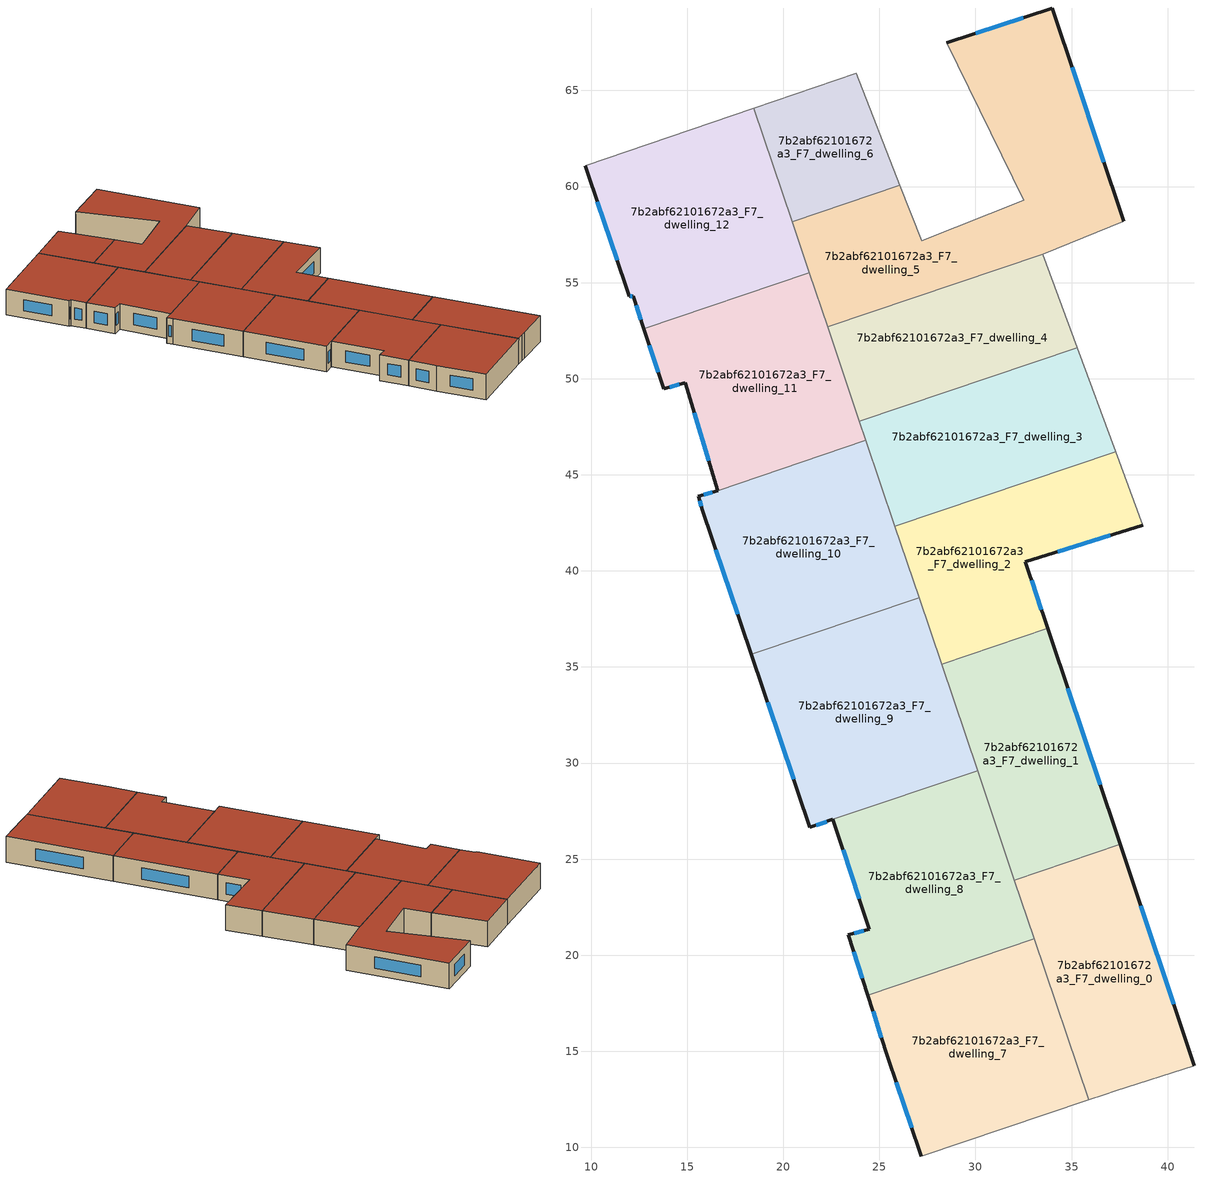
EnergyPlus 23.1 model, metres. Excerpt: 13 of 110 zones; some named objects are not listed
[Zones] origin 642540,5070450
7b2abf62101672a3_F7_dwelling_0
 floor to 7b2abf62101672a3_F6_dwelling_0 (EU_floor_Construction): 37.53,25.77 41.4,14.25 37.29,12.95 36.69,12.75 35.9,12.48 32.03,23.91 z21
 wall outside (EU_wall_Construction): 41.4,14.25 37.53,25.77 z21:24
 wall adiabatic (EU_wall_Construction): 35.9,12.48 36.69,12.75 37.29,12.95 41.4,14.25 z21:24
 wall to 7b2abf62101672a3_F7_dwelling_1 (EU_wall_Construction): 37.53,25.77 32.03,23.91 z21:24
 wall to 7b2abf62101672a3_F7_dwelling_7 (EU_wall_Construction): 33.07,20.85 35.9,12.48 z21:24
 wall to 7b2abf62101672a3_F7_dwelling_8 (EU_wall_Construction): 32.03,23.91 33.07,20.85 z21:24
 window (EU_Window_Construction): 40.32,17.44 38.6,22.58 z21.83:23.17
 roof outside (EU_roof_Construction): 41.4,14.25 37.53,25.77 32.03,23.91 35.9,12.48 36.69,12.75 37.29,12.95 z24
7b2abf62101672a3_F7_dwelling_1
 floor to 7b2abf62101672a3_F6_dwelling_1 (EU_floor_Construction): 33.76,37.01 37.53,25.77 32.03,23.91 28.23,35.15 z21
 wall outside (EU_wall_Construction): 37.53,25.77 33.76,37.01 z21:24
 wall to 7b2abf62101672a3_F7_dwelling_2 (EU_wall_Construction): 33.76,37.01 28.23,35.15 z21:24
 wall to 7b2abf62101672a3_F7_dwelling_8 (EU_wall_Construction): 30.11,29.61 32.03,23.91 z21:24
 wall to 7b2abf62101672a3_F7_dwelling_9 (EU_wall_Construction): 28.24,35.15 30.11,29.61 z21:24
 window (EU_Window_Construction): 36.49,28.88 34.8,33.9 z21.83:23.17
 roof outside (EU_roof_Construction): 37.53,25.77 33.76,37.01 28.23,35.15 32.03,23.91 z24
7b2abf62101672a3_F7_dwelling_10
 floor to 7b2abf62101672a3_F6_dwelling_10 (EU_floor_Construction): 24.3,46.79 27.07,38.6 18.34,35.65 15.79,43.18 15.59,43.84 15.58,43.88 16.59,44.18 z21
 wall outside (EU_wall_Construction): 16.59,44.18 15.58,43.88 15.59,43.84 15.79,43.18 18.34,35.65 z21:24
 wall to 7b2abf62101672a3_F7_dwelling_9 (EU_wall_Construction): 18.34,35.65 27.07,38.6 z21:24
 wall to 7b2abf62101672a3_F7_dwelling_11 (EU_wall_Construction): 24.3,46.79 16.59,44.18 z21:24
 wall to 7b2abf62101672a3_F7_dwelling_3 (EU_wall_Construction): 25.81,42.32 24.3,46.79 z21:24
 wall to 7b2abf62101672a3_F7_dwelling_2 (EU_wall_Construction): 27.07,38.6 25.81,42.32 z21:24
 window (EU_Window_Construction): 16.49,41.09 17.63,37.74 / 15.65,43.66 15.73,43.36 / 16.31,44.09 15.86,43.96 z21.83:23.17
 roof outside (EU_roof_Construction): 27.07,38.6 24.3,46.79 16.59,44.18 15.58,43.88 15.59,43.84 15.79,43.18 18.34,35.65 z24
7b2abf62101672a3_F7_dwelling_11
 floor to 7b2abf62101672a3_F6_dwelling_11 (EU_floor_Construction): 21.35,55.52 24.3,46.79 16.59,44.18 14.89,49.78 13.79,49.48 12.74,52.61 z21
 wall outside (EU_wall_Construction): 12.74,52.61 13.79,49.48 14.89,49.78 16.59,44.18 z21:24
 wall to 7b2abf62101672a3_F7_dwelling_12 (EU_wall_Construction): 21.35,55.52 12.74,52.61 z21:24
 wall to 7b2abf62101672a3_F7_dwelling_4 (EU_wall_Construction): 23.96,47.79 22.3,52.7 z21:24
 wall to 7b2abf62101672a3_F7_dwelling_5 (EU_wall_Construction): 22.3,52.7 21.35,55.52 z21:24
 wall to 7b2abf62101672a3_F7_dwelling_3 (EU_wall_Construction): 24.3,46.78 23.96,47.79 z21:24
 window (EU_Window_Construction): 15.36,48.23 16.12,45.73 / 14.09,49.57 14.58,49.7 / 13.03,51.74 13.5,50.35 z21.83:23.17
 roof outside (EU_roof_Construction): 24.3,46.79 21.35,55.52 12.74,52.61 13.79,49.48 14.89,49.78 16.59,44.18 z24
7b2abf62101672a3_F7_dwelling_12
 floor to 7b2abf62101672a3_F6_dwelling_12 (EU_floor_Construction): 18.46,64.08 21.35,55.52 12.74,52.61 12.19,54.29 11.99,54.29 9.69,61.09 z21
 wall outside (EU_wall_Construction): 9.69,61.09 11.99,54.29 12.19,54.29 12.74,52.61 z21:24
 wall adiabatic (EU_wall_Construction): 18.46,64.08 9.69,61.09 z21:24
 wall to 7b2abf62101672a3_F7_dwelling_6 (EU_wall_Construction): 20.45,58.17 18.46,64.08 z21:24
 wall to 7b2abf62101672a3_F7_dwelling_5 (EU_wall_Construction): 21.35,55.52 20.45,58.17 z21:24
 window (EU_Window_Construction): 12.34,53.82 12.59,53.07 / 12.04,54.29 12.13,54.29 / 10.32,59.21 11.35,56.17 z21.83:23.17
 roof outside (EU_roof_Construction): 21.35,55.52 18.46,64.08 9.69,61.09 11.99,54.29 12.19,54.29 12.74,52.61 z24
7b2abf62101672a3_F7_dwelling_2
 floor to 7b2abf62101672a3_F6_dwelling_2 (EU_floor_Construction): 37.29,46.2 38.7,42.37 32.6,40.47 33.76,37.01 28.23,35.15 25.81,42.32 z21
 wall outside (EU_wall_Construction): 33.76,37.01 32.6,40.47 38.7,42.37 z21:24
 wall to 7b2abf62101672a3_F7_dwelling_3 (EU_wall_Construction): 37.29,46.2 25.81,42.32 z21:24
 wall adiabatic (EU_wall_Construction): 38.7,42.37 37.29,46.2 z21:24
 wall to 7b2abf62101672a3_F7_dwelling_9 (EU_wall_Construction): 27.07,38.6 28.23,35.15 z21:24
 window (EU_Window_Construction): 34.29,41 37.01,41.84 / 33.44,37.97 32.92,39.51 z21.83:23.17
 roof outside (EU_roof_Construction): 33.76,37.01 32.6,40.47 38.7,42.37 37.29,46.2 25.81,42.32 28.23,35.15 z24
7b2abf62101672a3_F7_dwelling_3
 floor to 7b2abf62101672a3_F6_dwelling_3 (EU_floor_Construction): 35.29,51.62 37.29,46.2 25.81,42.32 23.96,47.79 z21
 wall to 7b2abf62101672a3_F7_dwelling_4 (EU_wall_Construction): 35.29,51.62 23.96,47.79 z21:24
 wall adiabatic (EU_wall_Construction): 37.29,46.2 35.29,51.62 z21:24
 roof outside (EU_roof_Construction): 37.29,46.2 35.29,51.62 23.96,47.79 25.81,42.32 z24
7b2abf62101672a3_F7_dwelling_4
 floor to 7b2abf62101672a3_F6_dwelling_4 (EU_floor_Construction): 33.5,56.48 35.29,51.62 23.96,47.79 22.3,52.7 z21
 wall to 7b2abf62101672a3_F7_dwelling_5 (EU_wall_Construction): 33.5,56.48 22.3,52.7 z21:24
 wall adiabatic (EU_wall_Construction): 35.29,51.62 33.5,56.48 z21:24
 roof outside (EU_roof_Construction): 35.29,51.62 33.5,56.48 22.3,52.7 23.96,47.79 z24
7b2abf62101672a3_F7_dwelling_5
 floor to 7b2abf62101672a3_F6_dwelling_5 (EU_floor_Construction): 34.01,69.29 37.7,58.18 33.5,56.48 22.3,52.7 20.45,58.17 26.07,60.07 27.2,57.18 32.5,59.28 28.5,67.49 z21
 wall outside (EU_wall_Construction): 37.7,58.18 34.01,69.29 28.5,67.49 z21:24
 wall adiabatic (EU_wall_Construction): 33.5,56.48 37.7,58.18 / 28.5,67.49 32.5,59.28 27.2,57.18 26.07,60.07 z21:24
 wall to 7b2abf62101672a3_F7_dwelling_6 (EU_wall_Construction): 26.07,60.07 20.45,58.17 z21:24
 window (EU_Window_Construction): 32.48,68.79 30.02,67.99 / 36.68,61.26 35.03,66.22 z21.83:23.17
 roof outside (EU_roof_Construction): 37.7,58.18 34.01,69.29 28.5,67.49 32.5,59.28 27.2,57.18 26.07,60.07 20.45,58.17 22.3,52.7 33.5,56.48 z24
7b2abf62101672a3_F7_dwelling_6
 floor to 7b2abf62101672a3_F6_dwelling_6 (EU_floor_Construction): 23.8,65.89 26.07,60.07 20.45,58.17 18.46,64.08 z21
 wall adiabatic (EU_wall_Construction): 26.07,60.07 23.8,65.89 18.46,64.08 z21:24
 roof outside (EU_roof_Construction): 26.07,60.07 23.8,65.89 18.46,64.08 20.45,58.17 z24
7b2abf62101672a3_F7_dwelling_7
 floor to 7b2abf62101672a3_F6_dwelling_7 (EU_floor_Construction): 33.07,20.85 35.9,12.48 27.18,9.55 25.38,14.85 24.4,17.92 z21
 wall outside (EU_wall_Construction): 24.4,17.92 25.38,14.85 27.18,9.55 z21:24
 wall adiabatic (EU_wall_Construction): 27.18,9.55 35.9,12.48 z21:24
 wall to 7b2abf62101672a3_F7_dwelling_8 (EU_wall_Construction): 33.07,20.85 24.4,17.92 z21:24
 window (EU_Window_Construction): 25.88,13.39 26.68,11.02 / 24.67,17.07 25.11,15.7 z21.83:23.17
 roof outside (EU_roof_Construction): 35.9,12.48 33.07,20.85 24.4,17.92 25.38,14.85 27.18,9.55 z24
7b2abf62101672a3_F7_dwelling_8
 floor to 7b2abf62101672a3_F6_dwelling_8 (EU_floor_Construction): 30.11,29.61 33.07,20.85 24.4,17.92 23.38,21.06 24.48,21.36 22.58,27.06 z21
 wall outside (EU_wall_Construction): 22.58,27.06 24.48,21.36 23.38,21.06 24.4,17.92 z21:24
 wall to 7b2abf62101672a3_F7_dwelling_9 (EU_wall_Construction): 30.11,29.61 22.58,27.06 z21:24
 window (EU_Window_Construction): 23.66,20.19 24.12,18.79 / 24.18,21.28 23.69,21.14 / 23.11,25.48 23.96,22.94 z21.83:23.17
 roof outside (EU_roof_Construction): 33.07,20.85 30.11,29.61 22.58,27.06 24.48,21.36 23.38,21.06 24.4,17.92 z24
7b2abf62101672a3_F7_dwelling_9
 floor to 7b2abf62101672a3_F6_dwelling_9 (EU_floor_Construction): 27.07,38.6 30.11,29.61 22.58,27.06 21.38,26.66 18.34,35.65 z21
 wall outside (EU_wall_Construction): 18.34,35.65 21.38,26.66 22.58,27.06 z21:24
 window (EU_Window_Construction): 21.72,26.77 22.25,26.95 / 19.18,33.16 20.54,29.15 z21.83:23.17
 roof outside (EU_roof_Construction): 30.11,29.61 27.07,38.6 18.34,35.65 21.38,26.66 22.58,27.06 z24
[Building]
EU S2 Campaign: North Axis=0; Terrain=City; Solar Distribution=FullExterior
[Site:Location]
Lyon-Bron: Latitude=45.75; Longitude=5; Time Zone=1; Elevation=198
[SizingPeriod:WeatherFileDays]
AnnualSizingPeriod: Begin Month=1; Begin Day of Month=1; End Month=12; End Day of Month=31; Day of Week for Start Day=Monday; Use Weather File Daylight Saving Period=No; Use Weather File Rain and Snow Indicators=No
[MATERIAL]
EU_InternalMass_Material: Roughness=MediumRough; Thickness=0.1; Conductivity=1; Density=1800; Specific Heat=900; Thermal Absorptance=0.9; Solar Absorptance=0.7; Visible Absorptance=0.7
[MATERIAL:NOMASS] Roughness=MediumRough; Thermal Absorptance=0.9; Solar Absorptance=0.7; Visible Absorptance=0.7
Name | Thermal Resistance
EU_wall_NoMass | 1.97775
EU_roof_NoMass | 1.81626
EU_floor_NoMass | 1.84812
[WINDOWMATERIAL:SIMPLEGLAZINGSYSTEM]
EU_Window_SimpleGlazing: UFactor=3.27502; Solar Heat Gain Coefficient=0.76; Visible Transmittance=0.76
[CONSTRUCTION]
EU_wall_Construction: EU_wall_NoMass
EU_roof_Construction: EU_roof_NoMass
EU_floor_Construction: EU_floor_NoMass
EU_Window_Construction: EU_Window_SimpleGlazing
EU_InternalMass_Construction: EU_InternalMass_Material
[ZONE] Type=1; Multiplier=1; Ceiling Height=autocalculate; Floor Area=autocalculate; Part of Total Floor Area=Yes
Name | Volume
7b2abf62101672a3_F7_dwelling_0 | 210.141
7b2abf62101672a3_F7_dwelling_1 | 206.926
7b2abf62101672a3_F7_dwelling_10 | 238.919
7b2abf62101672a3_F7_dwelling_11 | 233.02
7b2abf62101672a3_F7_dwelling_12 | 249.923
7b2abf62101672a3_F7_dwelling_2 | 208.557
7b2abf62101672a3_F7_dwelling_3 | 208.487
7b2abf62101672a3_F7_dwelling_4 | 184.854
7b2abf62101672a3_F7_dwelling_5 | 332.538
7b2abf62101672a3_F7_dwelling_6 | 108.196
7b2abf62101672a3_F7_dwelling_7 | 243.286
7b2abf62101672a3_F7_dwelling_8 | 232.093
7b2abf62101672a3_F7_dwelling_9 | 262.424
[INTERNALMASS] Construction=EU_InternalMass_Construction
Name | Zone or ZoneList | Surface Area
7b2abf62101672a3_F7_dwelling_0_EU_InternalMass | 7b2abf62101672a3_F7_dwelling_0 | 70.0464
7b2abf62101672a3_F7_dwelling_1_EU_InternalMass | 7b2abf62101672a3_F7_dwelling_1 | 68.9754
7b2abf62101672a3_F7_dwelling_2_EU_InternalMass | 7b2abf62101672a3_F7_dwelling_2 | 69.519
7b2abf62101672a3_F7_dwelling_3_EU_InternalMass | 7b2abf62101672a3_F7_dwelling_3 | 69.4954
7b2abf62101672a3_F7_dwelling_4_EU_InternalMass | 7b2abf62101672a3_F7_dwelling_4 | 61.6185
7b2abf62101672a3_F7_dwelling_5_EU_InternalMass | 7b2abf62101672a3_F7_dwelling_5 | 110.844
7b2abf62101672a3_F7_dwelling_6_EU_InternalMass | 7b2abf62101672a3_F7_dwelling_6 | 36.0655
7b2abf62101672a3_F7_dwelling_7_EU_InternalMass | 7b2abf62101672a3_F7_dwelling_7 | 81.0951
7b2abf62101672a3_F7_dwelling_8_EU_InternalMass | 7b2abf62101672a3_F7_dwelling_8 | 77.3645
7b2abf62101672a3_F7_dwelling_9_EU_InternalMass | 7b2abf62101672a3_F7_dwelling_9 | 87.4745
7b2abf62101672a3_F7_dwelling_10_EU_InternalMass | 7b2abf62101672a3_F7_dwelling_10 | 79.6398
7b2abf62101672a3_F7_dwelling_11_EU_InternalMass | 7b2abf62101672a3_F7_dwelling_11 | 77.6736
7b2abf62101672a3_F7_dwelling_12_EU_InternalMass | 7b2abf62101672a3_F7_dwelling_12 | 83.3076
[OTHEREQUIPMENT] Fuel Type=Electricity; Design Level Calculation Method=Watts/Area; Power per Zone Floor Area=1; Fraction Latent=0; Fraction Radiant=0; Fraction Lost=0; Carbon Dioxide Generation Rate=0; EndUse Subcategory=EU_Step8_InternalGains
Name | Zone or ZoneList or Space or SpaceList | Schedule
EU_Step8_InternalGain_7b2abf62101672a3_F7_dwelling_0_f000 | 7b2abf62101672a3_F7_dwelling_0 | EU_Step8_GainSchedule_7b2abf62101672a3_F7_dwelling_0_f000
EU_Step8_InternalGain_7b2abf62101672a3_F7_dwelling_1_f000 | 7b2abf62101672a3_F7_dwelling_1 | EU_Step8_GainSchedule_7b2abf62101672a3_F7_dwelling_1_f000
EU_Step8_InternalGain_7b2abf62101672a3_F7_dwelling_2_f000 | 7b2abf62101672a3_F7_dwelling_2 | EU_Step8_GainSchedule_7b2abf62101672a3_F7_dwelling_2_f000
EU_Step8_InternalGain_7b2abf62101672a3_F7_dwelling_3_f000 | 7b2abf62101672a3_F7_dwelling_3 | EU_Step8_GainSchedule_7b2abf62101672a3_F7_dwelling_3_f000
EU_Step8_InternalGain_7b2abf62101672a3_F7_dwelling_4_f000 | 7b2abf62101672a3_F7_dwelling_4 | EU_Step8_GainSchedule_7b2abf62101672a3_F7_dwelling_4_f000
EU_Step8_InternalGain_7b2abf62101672a3_F7_dwelling_5_f000 | 7b2abf62101672a3_F7_dwelling_5 | EU_Step8_GainSchedule_7b2abf62101672a3_F7_dwelling_5_f000
EU_Step8_InternalGain_7b2abf62101672a3_F7_dwelling_6_f000 | 7b2abf62101672a3_F7_dwelling_6 | EU_Step8_GainSchedule_7b2abf62101672a3_F7_dwelling_6_f000
EU_Step8_InternalGain_7b2abf62101672a3_F7_dwelling_7_f000 | 7b2abf62101672a3_F7_dwelling_7 | EU_Step8_GainSchedule_7b2abf62101672a3_F7_dwelling_7_f000
EU_Step8_InternalGain_7b2abf62101672a3_F7_dwelling_8_f000 | 7b2abf62101672a3_F7_dwelling_8 | EU_Step8_GainSchedule_7b2abf62101672a3_F7_dwelling_8_f000
EU_Step8_InternalGain_7b2abf62101672a3_F7_dwelling_9_f000 | 7b2abf62101672a3_F7_dwelling_9 | EU_Step8_GainSchedule_7b2abf62101672a3_F7_dwelling_9_f000
EU_Step8_InternalGain_7b2abf62101672a3_F7_dwelling_10_f000 | 7b2abf62101672a3_F7_dwelling_10 | EU_Step8_GainSchedule_7b2abf62101672a3_F7_dwelling_10_f000
EU_Step8_InternalGain_7b2abf62101672a3_F7_dwelling_11_f000 | 7b2abf62101672a3_F7_dwelling_11 | EU_Step8_GainSchedule_7b2abf62101672a3_F7_dwelling_11_f000
EU_Step8_InternalGain_7b2abf62101672a3_F7_dwelling_12_f000 | 7b2abf62101672a3_F7_dwelling_12 | EU_Step8_GainSchedule_7b2abf62101672a3_F7_dwelling_12_f000
[ZONEVENTILATION:DESIGNFLOWRATE] Schedule=EU_AlwaysOn; Design Flow Rate Calculation Method=AirChanges/Hour; Air Changes per Hour=0.759424; Ventilation Type=Natural; Fan Pressure Rise=0; Fan Total Efficiency=1; Constant Term Coefficient=1; Temperature Term Coefficient=0; Velocity Term Coefficient=0; Velocity Squared Term Coefficient=0; Minimum Indoor Temperature=-100; Maximum Indoor Temperature=100; Delta Temperature=-100; Minimum Outdoor Temperature=-100; Maximum Outdoor Temperature=100; Maximum Wind Speed=40
Name | Zone or ZoneList or Space or SpaceList
EU_ConstantAir_7b2abf62101672a3_F7_dwelling_0 | 7b2abf62101672a3_F7_dwelling_0
EU_ConstantAir_7b2abf62101672a3_F7_dwelling_1 | 7b2abf62101672a3_F7_dwelling_1
EU_ConstantAir_7b2abf62101672a3_F7_dwelling_2 | 7b2abf62101672a3_F7_dwelling_2
EU_ConstantAir_7b2abf62101672a3_F7_dwelling_3 | 7b2abf62101672a3_F7_dwelling_3
EU_ConstantAir_7b2abf62101672a3_F7_dwelling_4 | 7b2abf62101672a3_F7_dwelling_4
EU_ConstantAir_7b2abf62101672a3_F7_dwelling_5 | 7b2abf62101672a3_F7_dwelling_5
EU_ConstantAir_7b2abf62101672a3_F7_dwelling_6 | 7b2abf62101672a3_F7_dwelling_6
EU_ConstantAir_7b2abf62101672a3_F7_dwelling_7 | 7b2abf62101672a3_F7_dwelling_7
EU_ConstantAir_7b2abf62101672a3_F7_dwelling_8 | 7b2abf62101672a3_F7_dwelling_8
EU_ConstantAir_7b2abf62101672a3_F7_dwelling_9 | 7b2abf62101672a3_F7_dwelling_9
EU_ConstantAir_7b2abf62101672a3_F7_dwelling_10 | 7b2abf62101672a3_F7_dwelling_10
EU_ConstantAir_7b2abf62101672a3_F7_dwelling_11 | 7b2abf62101672a3_F7_dwelling_11
EU_ConstantAir_7b2abf62101672a3_F7_dwelling_12 | 7b2abf62101672a3_F7_dwelling_12
[HVACTEMPLATE:ZONE:IDEALLOADSAIRSYSTEM] System Availability Schedule=EU_AlwaysOn; Maximum Heating Supply Air Temperature=50; Minimum Cooling Supply Air Temperature=13; Maximum Heating Supply Air Humidity Ratio=0.0156; Minimum Cooling Supply Air Humidity Ratio=0.0077; Heating Limit=NoLimit; Cooling Limit=NoLimit; Heating Availability Schedule=EU_AlwaysOn; Cooling Availability Schedule=EU_CoolingOff; Dehumidification Control Type=ConstantSensibleHeatRatio; Cooling Sensible Heat Ratio=0.7; Dehumidification Setpoint=60; Humidification Control Type=None; Humidification Setpoint=30; Outdoor Air Method=None; Outdoor Air Flow Rate per Person=0.00944; Outdoor Air Flow Rate per Zone Floor Area=0; Outdoor Air Flow Rate per Zone=0; Demand Controlled Ventilation Type=None; Outdoor Air Economizer Type=NoEconomizer; Heat Recovery Type=None; Sensible Heat Recovery Effectiveness=0.7; Latent Heat Recovery Effectiveness=0.65
Name | Template Thermostat
7b2abf62101672a3_F7_dwelling_0 | EU_HeatOnly_7b2abf62101672a3_F7_dwelling_0
7b2abf62101672a3_F7_dwelling_1 | EU_HeatOnly_7b2abf62101672a3_F7_dwelling_1
7b2abf62101672a3_F7_dwelling_2 | EU_HeatOnly_7b2abf62101672a3_F7_dwelling_2
7b2abf62101672a3_F7_dwelling_3 | EU_HeatOnly_7b2abf62101672a3_F7_dwelling_3
7b2abf62101672a3_F7_dwelling_4 | EU_HeatOnly_7b2abf62101672a3_F7_dwelling_4
7b2abf62101672a3_F7_dwelling_5 | EU_HeatOnly_7b2abf62101672a3_F7_dwelling_5
7b2abf62101672a3_F7_dwelling_6 | EU_HeatOnly_7b2abf62101672a3_F7_dwelling_6
7b2abf62101672a3_F7_dwelling_7 | EU_HeatOnly_7b2abf62101672a3_F7_dwelling_7
7b2abf62101672a3_F7_dwelling_8 | EU_HeatOnly_7b2abf62101672a3_F7_dwelling_8
7b2abf62101672a3_F7_dwelling_9 | EU_HeatOnly_7b2abf62101672a3_F7_dwelling_9
7b2abf62101672a3_F7_dwelling_10 | EU_HeatOnly_7b2abf62101672a3_F7_dwelling_10
7b2abf62101672a3_F7_dwelling_11 | EU_HeatOnly_7b2abf62101672a3_F7_dwelling_11
7b2abf62101672a3_F7_dwelling_12 | EU_HeatOnly_7b2abf62101672a3_F7_dwelling_12
[SIZING:ZONE] Zone Cooling Design Supply Air Temperature Input Method=SupplyAirTemperature; Zone Cooling Design Supply Air Temperature=13; Zone Heating Design Supply Air Temperature Input Method=SupplyAirTemperature; Zone Heating Design Supply Air Temperature=50; Zone Cooling Design Supply Air Humidity Ratio=0.008; Zone Heating Design Supply Air Humidity Ratio=0.008; Cooling Design Air Flow Method=DesignDay; Cooling Design Air Flow Rate=0; Cooling Minimum Air Flow per Zone Floor Area=0.000762; Cooling Minimum Air Flow=0; Cooling Minimum Air Flow Fraction=0.2; Heating Design Air Flow Method=DesignDay; Heating Design Air Flow Rate=0; Heating Maximum Air Flow per Zone Floor Area=0.002032; Heating Maximum Air Flow=0.141576; Heating Maximum Air Flow Fraction=0.3; Account for Dedicated Outdoor Air System=No; Dedicated Outdoor Air System Control Strategy=NeutralSupplyAir; Dedicated Outdoor Air Low Setpoint Temperature for Design=autosize; Dedicated Outdoor Air High Setpoint Temperature for Design=autosize; Zone Load Sizing Method=Sensible Load Only No Latent Load; Zone Latent Cooling Design Supply Air Humidity Ratio Input Method=HumidityRatioDifference; Zone Cooling Design Supply Air Humidity Ratio Difference=0.005; Zone Latent Heating Design Supply Air Humidity Ratio Input Method=HumidityRatioDifference; Zone Humidification Design Supply Air Humidity Ratio Difference=0.005
7b2abf62101672a3_F7_dwelling_0; 7b2abf62101672a3_F7_dwelling_1; 7b2abf62101672a3_F7_dwelling_2; 7b2abf62101672a3_F7_dwelling_3; 7b2abf62101672a3_F7_dwelling_4; 7b2abf62101672a3_F7_dwelling_5; 7b2abf62101672a3_F7_dwelling_6; 7b2abf62101672a3_F7_dwelling_7; 7b2abf62101672a3_F7_dwelling_8; 7b2abf62101672a3_F7_dwelling_9; 7b2abf62101672a3_F7_dwelling_10; 7b2abf62101672a3_F7_dwelling_11; 7b2abf62101672a3_F7_dwelling_12
[SCHEDULE:CONSTANT]
Name | Hourly Value
EU_AlwaysOn | 1
EU_CoolingOff | 0
[SCHEDULE:FILE] Column Number=1; Rows to Skip at Top=0; Number of Hours of Data=8760; Column Separator=Comma; Interpolate to Timestep=No; Minutes per Item=60; Adjust Schedule for Daylight Savings=Yes
Name | File
EU_Step8_GainSchedule_7b2abf62101672a3_F7_dwelling_0_f000 | ../../schedules/7b2abf62101672a3/7b2abf62101672a3_F7_dwelling_0_f000_gain.csv
EU_Step8_GainSchedule_7b2abf62101672a3_F7_dwelling_1_f000 | ../../schedules/7b2abf62101672a3/7b2abf62101672a3_F7_dwelling_1_f000_gain.csv
EU_Step8_GainSchedule_7b2abf62101672a3_F7_dwelling_2_f000 | ../../schedules/7b2abf62101672a3/7b2abf62101672a3_F7_dwelling_2_f000_gain.csv
EU_Step8_GainSchedule_7b2abf62101672a3_F7_dwelling_3_f000 | ../../schedules/7b2abf62101672a3/7b2abf62101672a3_F7_dwelling_3_f000_gain.csv
EU_Step8_GainSchedule_7b2abf62101672a3_F7_dwelling_4_f000 | ../../schedules/7b2abf62101672a3/7b2abf62101672a3_F7_dwelling_4_f000_gain.csv
EU_Step8_GainSchedule_7b2abf62101672a3_F7_dwelling_5_f000 | ../../schedules/7b2abf62101672a3/7b2abf62101672a3_F7_dwelling_5_f000_gain.csv
EU_Step8_GainSchedule_7b2abf62101672a3_F7_dwelling_6_f000 | ../../schedules/7b2abf62101672a3/7b2abf62101672a3_F7_dwelling_6_f000_gain.csv
EU_Step8_GainSchedule_7b2abf62101672a3_F7_dwelling_7_f000 | ../../schedules/7b2abf62101672a3/7b2abf62101672a3_F7_dwelling_7_f000_gain.csv
EU_Step8_GainSchedule_7b2abf62101672a3_F7_dwelling_8_f000 | ../../schedules/7b2abf62101672a3/7b2abf62101672a3_F7_dwelling_8_f000_gain.csv
EU_Step8_GainSchedule_7b2abf62101672a3_F7_dwelling_9_f000 | ../../schedules/7b2abf62101672a3/7b2abf62101672a3_F7_dwelling_9_f000_gain.csv
EU_Step8_GainSchedule_7b2abf62101672a3_F7_dwelling_10_f000 | ../../schedules/7b2abf62101672a3/7b2abf62101672a3_F7_dwelling_10_f000_gain.csv
EU_Step8_GainSchedule_7b2abf62101672a3_F7_dwelling_11_f000 | ../../schedules/7b2abf62101672a3/7b2abf62101672a3_F7_dwelling_11_f000_gain.csv
EU_Step8_GainSchedule_7b2abf62101672a3_F7_dwelling_12_f000 | ../../schedules/7b2abf62101672a3/7b2abf62101672a3_F7_dwelling_12_f000_gain.csv
